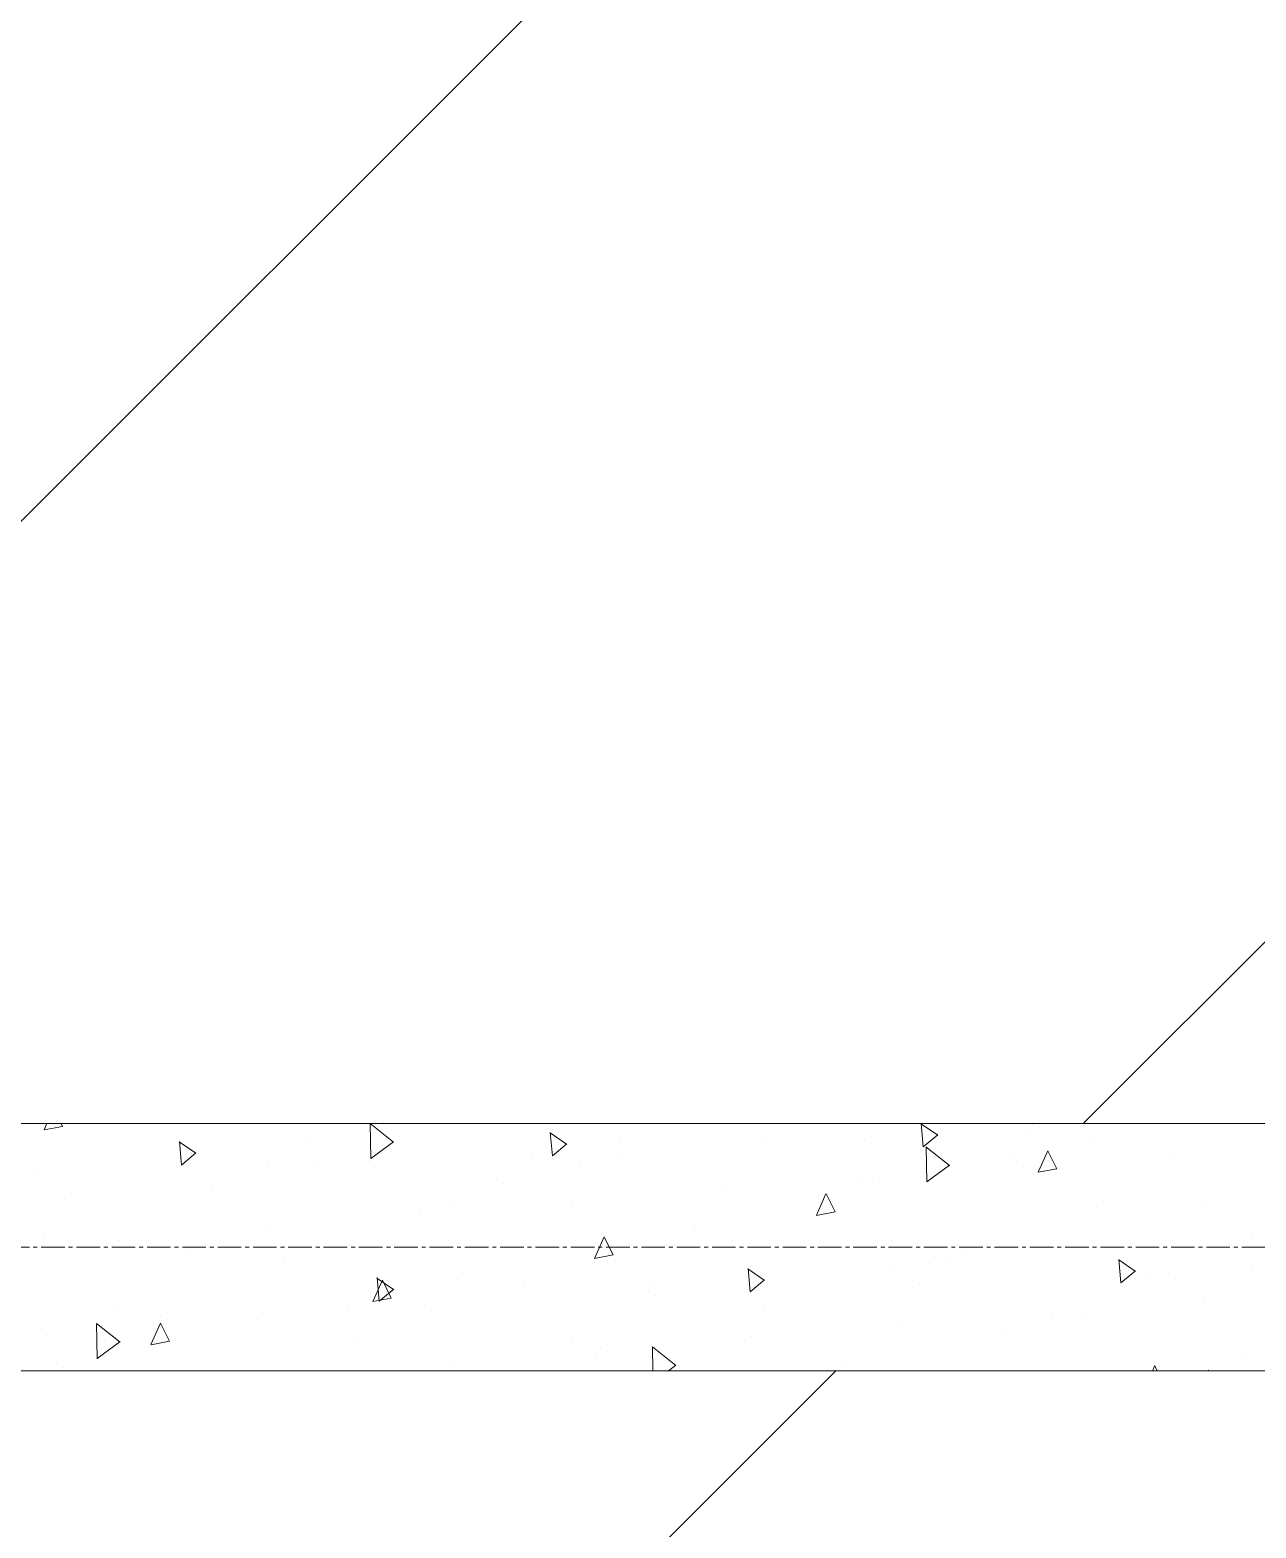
# Model space of a CAD drawing. Header units: millimetres. Extents: x 538266 to 1167394, y 114608 to 637157.
# Drawn here: x 829704 to 830696, y 167486 to 168699 of the extents above; entities that cross this region are included whole.
import ezdxf
from ezdxf.enums import TextEntityAlignment as Align

# ---------------------------------------------------------------- set-up
doc = ezdxf.new("R2010")
doc.units = ezdxf.units.MM
doc.linetypes.add('CENTER2', pattern=[28.575, 19.05, -3.175, 3.175, -3.175])
doc.layers.get('Defpoints').update_dxf_attribs({"color": 140})
doc.layers.add('АР_Стены ПЕНОблок', color=52, linetype='Continuous', lineweight=20)
doc.layers.add('АР_Штриховка', color=8, linetype='Continuous', lineweight=0)
doc.layers.add('РД_Оси_100', color=7, linetype='Continuous', lineweight=0, true_color=0x525252)
doc.layers.add('ФВ-5', color=7, linetype='Continuous')
doc.styles.add('style1', font='ARIALN.TTF')

# ---------------------------------------------------------------- blocks, each defined once
blk = doc.blocks.new('2_этаж')
at = {"layer": 'АР_Стены ПЕНОблок', "color": 18, "linetype": 'Continuous', "lineweight": 20, "true_color": 0x000000}
for p, q in [((680563.6, 167813.2), (672993.6, 167813.2)), ((672993.6, 167613.2), (680563.6, 167613.2))]:
    blk.add_line(p, q, dxfattribs=at)
at = {"layer": 'АР_Штриховка', "color": 18, "linetype": 'Continuous', "lineweight": 0, "true_color": 0x000000}
for p, q in [((673351, 167808.3), (673353.2, 167813.2)), ((673351, 167808.1), (673366, 167811)), ((673366, 167811), (673364.9, 167813.2)), ((673615.5, 167784.9), (673614.9, 167813.2)), ((673633.9, 167798.3), (673615, 167813.2)), ((674074, 167804), (674060.6, 167813.1)), ((674062.5, 167794.4), (674060.8, 167813.2)), ((674151.1, 167812.1), (674151.1, 167812.1)), ((673473.8, 167789.2), (673460.4, 167798.4)), ((673462.3, 167779.7), (673460.6, 167798.7)), ((673566.4, 167799.7), (673566.4, 167799.7)), ((673615.4, 167784.9), (673633.8, 167798.4)), ((673624.4, 167808.1), (673624.4, 167808.1)), ((673773.9, 167796.6), (673760.5, 167805.8)), ((673762.4, 167787.1), (673760.7, 167806)), ((673817.1, 167799.8), (673817.1, 167799.8)), ((674014.9, 167800.6), (674014.9, 167800.6)), ((674062.5, 167794.4), (674074.2, 167804.2)), ((674146.4, 167806.4), (674146.4, 167806.4)), ((674197.3, 167800.2), (674197.3, 167800.2)), ((673462.3, 167779.7), (673473.9, 167789.5)), ((673745.9, 167788.9), (673745.9, 167788.9)), ((673762.4, 167787.1), (673774, 167796.9)), ((673819.2, 167789), (673819.2, 167789)), ((673932.4, 167797), (673932.4, 167797)), ((674083.8, 167779.4), (674064.7, 167794.5)), ((674065.4, 167766), (674064.8, 167794.5)), ((674135.3, 167786.5), (674135.3, 167786.5)), ((674155.6, 167773.9), (674163.3, 167791.3)), ((674170.6, 167776.7), (674163.4, 167791.2)), ((674265.6, 167789), (674265.6, 167789)), ((673532, 167779.6), (673532, 167779.6)), ((673573.3, 167779.7), (673573.3, 167779.7)), ((673614.5, 167783.2), (673614.5, 167783.2)), ((673785.1, 167778.5), (673785.1, 167778.5)), ((674065.3, 167766), (674083.7, 167779.5)), ((674143.5, 167778.7), (674143.5, 167778.7)), ((674155.6, 167773.8), (674170.6, 167776.7)), ((673345.5, 167771.4), (673345.5, 167771.4)), ((673487, 167763.3), (673487, 167763.3)), ((673723.1, 167764.8), (673723.1, 167764.8)), ((674013.7, 167767.3), (674013.7, 167767.3)), ((674021.8, 167769), (674021.8, 167769)), ((673373, 167756.8), (673373, 167756.8)), ((673899.8, 167758.7), (673899.8, 167758.7)), ((673976.1, 167739), (673983.8, 167756.4)), ((673991.1, 167741.8), (673983.9, 167756.3)), ((674208.7, 167750.1), (674208.7, 167750.1)), ((674290.8, 167751.3), (674290.8, 167751.3)), ((673656, 167738.6), (673656, 167738.6)), ((673682, 167746.1), (673682, 167746.1)), ((673778.1, 167748.9), (673778.1, 167748.9)), ((673976.1, 167738.9), (673991.1, 167741.8)), ((673534.3, 167728.9), (673534.3, 167728.9)), ((673876.8, 167727.1), (673876.8, 167727.1)), ((673878.6, 167729.6), (673878.6, 167729.6)), ((673350.2, 167723.1), (673350.2, 167723.1)), ((673412.2, 167718.6), (673412.2, 167718.6)), ((673796.5, 167704.1), (673804.3, 167721.5)), ((673811.6, 167706.9), (673804.3, 167721.4)), ((674328.3, 167721.8), (674328.3, 167721.8)), ((673466.5, 167707.9), (673466.5, 167707.9)), ((673544.6, 167701.4), (673544.6, 167701.4)), ((673796.6, 167704), (673811.6, 167706.9)), ((674071.3, 167705.3), (674071.3, 167705.3)), ((674084.5, 167701.8), (674084.5, 167701.8)), ((674097.3, 167708.4), (674097.3, 167708.4)), ((674234, 167693.8), (674220.7, 167703)), ((674222.5, 167684.3), (674220.8, 167703.2)), ((673933.9, 167686.4), (673920.5, 167695.6)), ((673922.4, 167676.9), (673920.7, 167695.9)), ((674035.3, 167694.7), (674035.3, 167694.7)), ((674222.5, 167684.3), (674234.2, 167694.1)), ((674246.1, 167691.8), (674246.1, 167691.8)), ((674328.6, 167695.4), (674328.6, 167695.4)), ((673617, 167669.2), (673624.8, 167686.6)), ((673633.8, 167679), (673620.4, 167688.2)), ((673622.3, 167669.5), (673620.6, 167688.5)), ((673622.3, 167669.5), (673634, 167679.3)), ((673632, 167672), (673624.8, 167686.5)), ((673685.2, 167686.7), (673685.2, 167686.7)), ((673739.7, 167684.2), (673739.7, 167684.2)), ((673840.7, 167681.7), (673840.7, 167681.7)), ((673922.4, 167676.9), (673934.1, 167686.7)), ((673928.1, 167677.9), (673928.1, 167677.9)), ((674059.6, 167683.7), (674059.6, 167683.7)), ((674266.3, 167688.1), (674266.3, 167688.1)), ((673617.1, 167669.1), (673632, 167672)), ((673623.2, 167673), (673623.2, 167673)), ((673659.2, 167666.2), (673659.2, 167666.2)), ((673845.7, 167674.3), (673845.7, 167674.3)), ((673934.4, 167665.1), (673934.4, 167665.1)), ((674289.2, 167670.9), (674289.2, 167670.9)), ((673407.8, 167661.1), (673407.8, 167661.1)), ((673445.2, 167656.8), (673445.2, 167656.8)), ((673527.7, 167660.4), (673527.7, 167660.4)), ((673596.9, 167661.7), (673596.9, 167661.7)), ((674167.1, 167660.6), (674167.1, 167660.6)), ((674190.8, 167659.5), (674190.8, 167659.5)), ((673353.1, 167641.6), (673353.1, 167641.6)), ((673412.5, 167636.4), (673393.4, 167651.5)), ((673394.1, 167622.9), (673393.5, 167651.5)), ((673437.5, 167634.3), (673445.3, 167651.7)), ((673452.5, 167637.1), (673445.3, 167651.6)), ((673923.4, 167640.6), (673923.4, 167640.6)), ((674045.4, 167650.9), (674045.4, 167650.9)), ((674128.9, 167643.4), (674128.9, 167643.4)), ((673393.9, 167623), (673412.4, 167636.5)), ((673437.6, 167634.2), (673452.5, 167637.1)), ((673602.2, 167639.4), (673602.2, 167639.4)), ((673778.7, 167637.8), (673778.7, 167637.8)), ((673801.7, 167630.8), (673801.7, 167630.8)), ((673862.4, 167617.5), (673843.3, 167632.5)), ((673843.8, 167613.2), (673843.4, 167632.6)), ((673679.6, 167620.6), (673679.6, 167620.6)), ((673797.3, 167622.2), (673797.3, 167622.2)), ((673856.4, 167613.2), (673862.3, 167617.6)), ((673997.4, 167616.6), (673997.4, 167616.6)), ((674248, 167613.2), (674249.9, 167617.4)), ((674251.9, 167613.2), (674249.9, 167617.2)), ((674323.9, 167626.2), (674323.9, 167626.2)), ((673366.5, 167616.1), (673366.5, 167616.1)), ((674293.7, 167613.2), (674293.2, 167613.6)), ((674293.3, 167613.2), (674293.3, 167613.7))]:
    blk.add_line(p, q, dxfattribs=at)
at = {"layer": 'Defpoints', "color": 18, "true_color": 0x000000, "style": 'style1'}
for p in [(677970.6, 219836.4), (678101.2, 211681.4)]:
    blk.add_attdef('АР-ПОМЕЩЕНИЕ:НАИМЕНОВАНИЕ', text='', height=100, dxfattribs=at).set_placement(p, align=Align.MIDDLE)
blk = doc.blocks.new('СОШ_2200_АР_ОСИ_М100_28.05.24')
at = {"layer": 'РД_Оси_100', "color": 251, "linetype": 'CENTER2', "true_color": 0x636466}
blk.add_line((29555, 45300), (-5954.958, 45300), dxfattribs=at)

msp = doc.modelspace()

# ---------------------------------------------------------------- hatches: boundary and pattern name
at = {"layer": 'ФВ-5'}
h = msp.add_hatch(dxfattribs=at)
h.set_pattern_fill('ANSI31', color=3, scale=300)
h.paths.add_polyline_path([(849237.8, 163561), (849237.8, 164465.5, -0.27475), (849124.9, 164655.5, -0.245742), (849217.8, 164833.2), (849217.8, 165213.2), (845769.5, 165213.2, -0.618518), (845382.3, 165213.2), (843647.8, 165213.2), (843647.8, 164913.2), (842747.8, 164913.2), (842747.8, 165213.2), (842667.8, 165213.2), (842667.8, 164793.2), (841647.8, 164793.2), (841647.8, 164713.2), (841647.8, 161813.2), (841647.8, 161313.2), (841647.8, 160413.2), (841647.8, 158613.2), (841647.8, 158389.4, -0.260437), (841750.8, 158205.2, -0.260437), (841647.8, 158020.9), (841647.8, 157055.6, -0.260437), (841750.8, 156871.3, -0.260437), (841647.8, 156687.1), (841647.8, 156333.2), (842017.8, 156333.2), (842017.8, 156113.2), (849237.8, 156113.2), (849237.8, 156880.9, -0.27475), (849124.9, 157071, -0.27475), (849237.8, 157261), (849237.8, 160413.2), (849217.8, 160413.2), (849217.8, 161313.2), (849218.5, 162377, -0.246803), (849124.9, 162555.2, -0.27475), (849237.8, 162745.2), (849237.8, 163180.9, -0.27475), (849124.9, 163371, -0.27475)])
h.paths.add_polyline_path([(845558.6, 161396), (845008.6, 161396, -1), (845008.6, 161996), (845558.6, 161996, -1)], flags=16)
h.paths.add_polyline_path([(842291.6, 157558.9, -1), (841691.6, 157558.9, -1)], flags=16)
h.paths.add_polyline_path([(849124.9, 171855.5, -0.27475), (849237.8, 172045.6), (849237.8, 172480.9, -0.27475), (849124.9, 172671, -0.27475), (849237.8, 172861), (849237.8, 173765.5, -0.27475), (849124.9, 173955.5, -0.27475), (849237.8, 174145.6), (849237.8, 174163.2), (849217.8, 174163.2), (849217.8, 174513.2), (844057.8, 174513.2), (844057.8, 174513.2), (844057.8, 174213.2), (843157.8, 174213.2), (843157.8, 174513.2), (843077.8, 174513.2), (843077.8, 174093.2), (842057.8, 174093.2), (842057.8, 173373.2), (842057.8, 172433.2), (841647.8, 172433.2), (841647.8, 172363.2), (841647.8, 170613.2), (841647.8, 169713.2), (841647.8, 169339.4, -0.260437), (841750.8, 169155.2, -0.260437), (841647.8, 168970.9), (841670.8, 167335.5, -1), (842270.8, 167335.5, -1), (841670.8, 167335.5), (841650.7, 166353.8, -0.256246), (841750.8, 166171.3, -0.105217), (841732, 166083.2), (841867.8, 166083.2), (841867.8, 165413.2), (845385.9, 165413.2, -0.594367), (845765.9, 165413.2), (849217.8, 165413.2), (849217.8, 165913.2), (849218.1, 166193.1, -0.246072), (849124.9, 166371, -0.27475), (849237.8, 166561), (849237.8, 169713.2), (849213.5, 169713.2), (849217.8, 169717.5), (849217.8, 170613.2), (849218.9, 171677.1, -0.247282)])
h.paths.add_polyline_path([(845615.6, 168700.6), (845065.6, 168700.6, -1), (845065.6, 169300.6), (845615.6, 169300.6, -1)], flags=16)
h.paths.add_polyline_path([(836927.8, 171813.2), (836927.8, 172713.2), (836927.8, 172987.1, -0.260437), (836824.9, 173171.3, -0.260437), (836927.8, 173355.6), (836927.8, 175970.9, -0.260437), (836824.9, 176155.2, -0.260437), (836927.8, 176339.4), (836927.8, 176413.2), (836927.8, 176913.2), (833193.3, 176913.2, -0.618518), (832806.2, 176913.2), (829360.5, 176913.2), (829357.8, 176910.6), (829357.8, 176413.2), (829357.7, 176237.4, -0.255873), (829457.6, 176055.2, -0.284268), (829337.8, 175861.6), (829337.8, 172713.2), (829357.8, 172713.2), (829357.8, 171813.2), (829357.2, 170753.9, -0.256632), (829457.6, 170571.3, -0.284268), (829337.8, 170377.8), (829337.8, 169948.7, -0.284268), (829457.6, 169755.2, -0.284268), (829337.8, 169561.6), (829337.8, 168664.9, -0.284268), (829457.6, 168471.3, -0.255743), (829357.8, 168289.1), (829357.8, 167813.2), (832809.7, 167813.2, -0.594367), (833189.8, 167813.2), (834927.8, 167813.2), (834927.8, 168113.2), (835827.8, 168113.2), (835827.8, 167813.2), (835907.8, 167813.2), (835907.8, 168233.2), (836927.8, 168233.2), (836927.8, 168313.2)])
h.paths.add_polyline_path([(832552.1, 172650.6), (832002.1, 172650.6, -1), (832002.1, 173250.6), (832552.1, 173250.6, -1)], flags=16)
h.paths.add_polyline_path([(836927.8, 166670.9, -0.260437), (836824.9, 166855.2, -0.105217), (836843.6, 166943.2), (836707.8, 166943.2), (836707.8, 167613.2), (833193.3, 167613.2, -0.618518), (832806.2, 167613.2), (829357.8, 167613.2), (829357.8, 167113.2), (829357.7, 166937.5, -0.255913), (829457.6, 166755.2, -0.284268), (829337.8, 166561.6), (829337.8, 163413.2), (829357.8, 163413.2), (829357.8, 162513.2), (829357, 161454.1, -0.256955), (829457.6, 161271.3, -0.284268), (829337.8, 161077.8), (829337.8, 160648.7, -0.284268), (829457.6, 160455.2, -0.284268), (829337.8, 160261.6), (829337.8, 159364.9, -0.284268), (829457.6, 159171.3, -0.255743), (829357.8, 158989.1), (829357.8, 158513.2), (832809.7, 158513.3, -0.59466), (833189.8, 158513.3), (834927.8, 158513.4), (834927.8, 158513.4), (834927.8, 158813.4), (835827.8, 158813.4), (835827.8, 158513.4), (835907.8, 158513.4), (835907.8, 158933.4), (836927.8, 158933.4), (836927.8, 159013.2), (836927.8, 159543.2), (836927.8, 161303.2), (836927.8, 161813.2), (836927.8, 162513.2), (836927.8, 163413.2), (836927.8, 163687.1, -0.260437), (836824.9, 163871.3, -0.260437), (836927.8, 164055.6)])
h.paths.add_polyline_path([(832518.2, 163600.5), (831968.2, 163600.5, -1), (831968.2, 164200.5), (832518.2, 164200.5, -1)], flags=16)

# ---------------------------------------------------------------- block references
msp.add_blockref('2_этаж', (156364.3, 0))
at = {"layer": 'РД_Оси_100'}
msp.add_blockref('СОШ_2200_АР_ОСИ_М100_28.05.24', (829237.8, 122413.2), dxfattribs=at)

doc.saveas('drawing.dxf')
